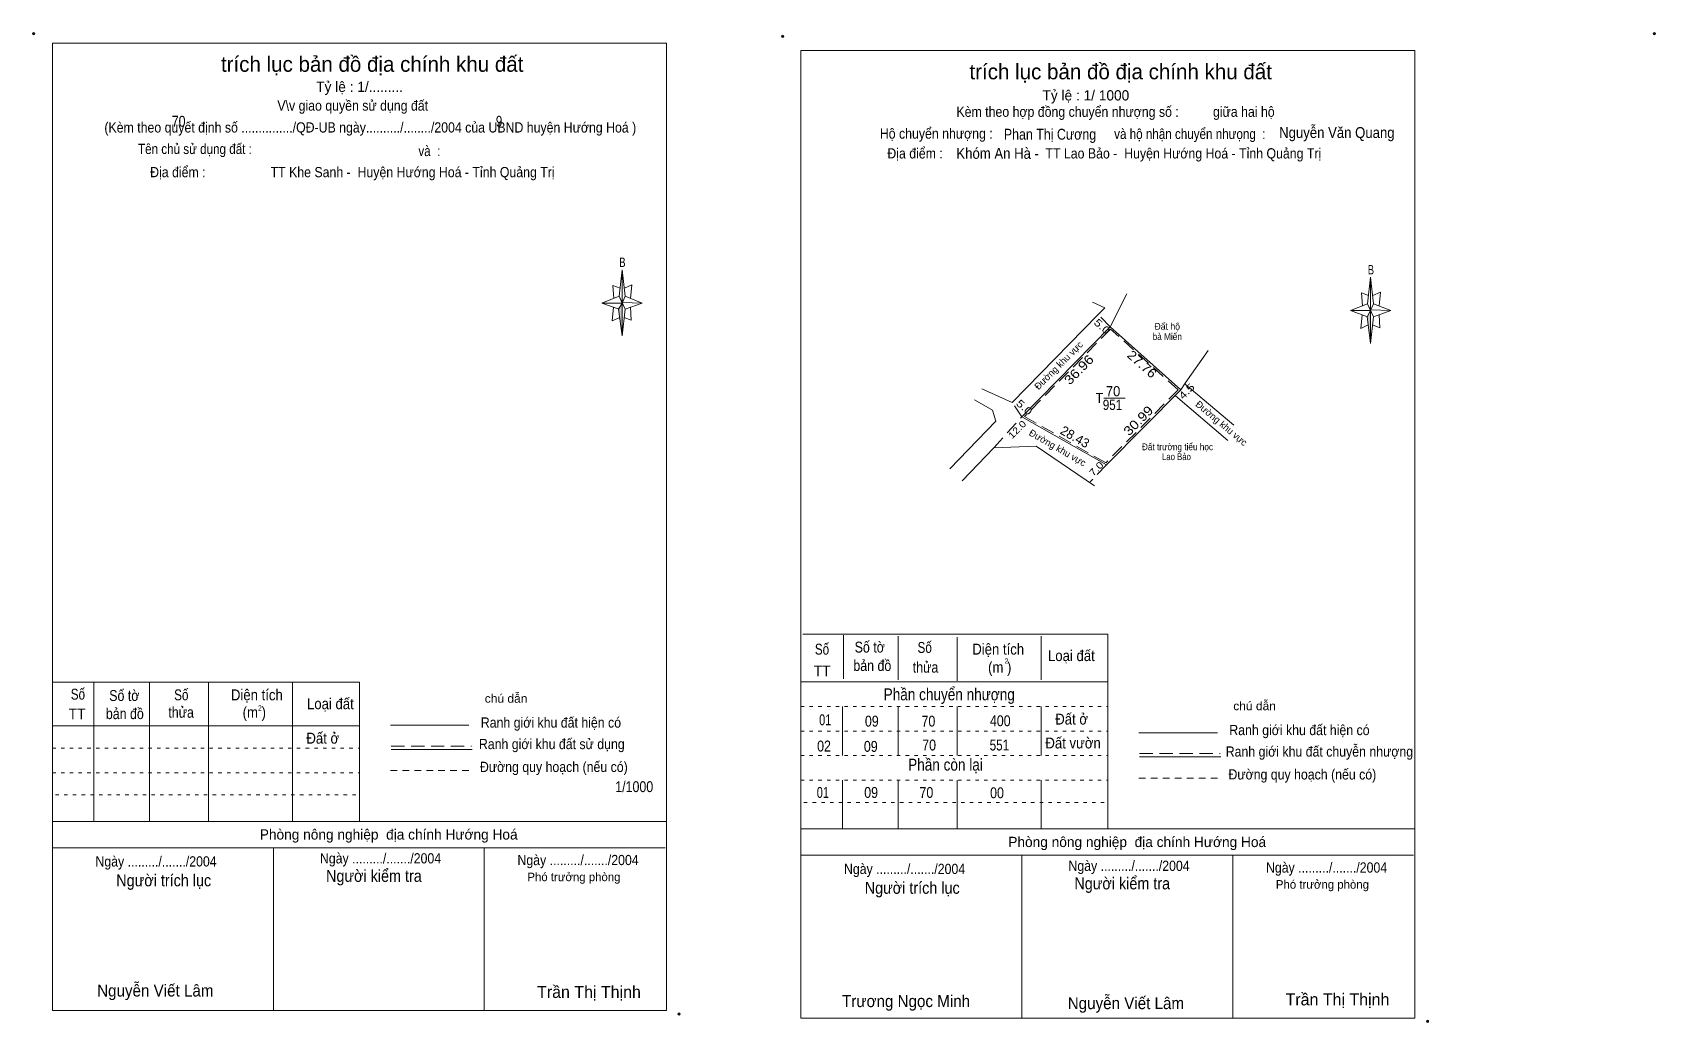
# Model space of a CAD drawing. Header units: centimetres. Extents: x 0.4 to 48, y 0.7 to 29.8.
import ezdxf
from ezdxf.enums import TextEntityAlignment as Align

# ---------------------------------------------------------------- set-up
doc = ezdxf.new("R2010")
doc.units = ezdxf.units.CM
doc.header["$LTSCALE"] = 0.13
doc.header["$PDMODE"] = 32
doc.header["$PDSIZE"] = 0.065
for name, pattern in [('DOTTED', [1.5, 0.3, -1.2]), ('MEDIUM_DASHED', [4.5, 3, -1.5]), ('SHORT_DASHED', [2.7, 1.5, -1.2])]:
    doc.linetypes.add(name, pattern=pattern)
for name, color, linetype, lineweight in [('1', 7, 'DOTTED', 13), ('15', 7, 'Continuous', 13), ('22', 7, 'Continuous', 13), ('5', 7, 'Continuous', 13)]:
    doc.layers.add(name, color=color, linetype=linetype, lineweight=lineweight)
for name, color, linetype in [('2', 7, 'Continuous'), ('34', 7, 'Continuous'), ('51', 7, 'Continuous')]:
    doc.layers.add(name, color=color, linetype=linetype)

msp = doc.modelspace()

# ---------------------------------------------------------------- hatches: boundary and pattern name
at = {"layer": '5'}
for points in [[(17.7, 21.83), (17.7, 20.87), (17.6, 21.65)], [(39.64, 21.61), (39.64, 20.65), (39.54, 21.43)]]:
    msp.add_hatch(color=256, dxfattribs=at).paths.add_polyline_path(points)

# ---------------------------------------------------------------- linework, layer by layer
at = {"layer": '1', "linetype": 'Continuous'}
for p, q in [((31.85, 21.69), (31.49, 21.86)), ((31.65, 21.49), (31.85, 21.69)), ((29.13, 18.92), (28.25, 19.32)), ((34.21, 19.46), (35.63, 18.25)), ((28.66, 18.37), (27.31, 16.97)), ((28.6, 17.59), (27.67, 16.62)), ((22.94, 10.73), (31.94, 10.73))]:
    msp.add_line(p, q, dxfattribs=at)
at = {"layer": '1', "linetype": 'MEDIUM_DASHED'}
for p, q in [((32.01, 21.14), (31.68, 21.47)), ((29.42, 18.5), (29.13, 18.92)), ((28.6, 17.59), (29.42, 18.5)), ((31.9, 17.09), (31.42, 16.59))]:
    msp.add_line(p, q, dxfattribs=at)
at = {"layer": '1'}
for p, q in [((22.94, 10.01), (31.94, 10.01)), ((22.94, 9.29), (31.94, 9.29)), ((22.94, 9.29), (31.94, 9.29)), ((1, 8.79), (10, 8.79)), ((22.94, 8.57), (31.94, 8.57)), ((22.94, 8.57), (31.94, 8.57)), ((1, 8.07), (10, 8.07)), ((22.94, 7.85), (31.94, 7.85)), ((22.94, 7.85), (31.94, 7.85)), ((1.09, 7.42), (10, 7.42)), ((23.03, 7.2), (31.94, 7.2)), ((23.03, 7.2), (31.94, 7.2))]:
    msp.add_line(p, q, dxfattribs=at)
at = {"layer": '1', "linetype": 'Continuous'}
for points in [[(28.66, 18.37), (28.56, 18.69), (28.03, 19)], [(28.6, 17.59), (29.84, 17.64), (31.55, 16.48)]]:
    msp.add_lwpolyline(points, dxfattribs=at)
at = {"layer": '15'}
msp.add_line((31.82, 19.05), (32.45, 19.05), dxfattribs=at)
at = {"layer": '22'}
for p, q in [((29.13, 18.92), (31.65, 21.49)), ((34.08, 19.29), (32.01, 21.14)), ((34.21, 19.48), (34.88, 20.44)), ((34.08, 19.29), (31.9, 17.09)), ((33.92, 19.11), (35.46, 17.8)), ((34.08, 19.29), (34.21, 19.48)), ((34.6, 18.53), (34.61, 18.55))]:
    msp.add_line(p, q, dxfattribs=at)
at = {"layer": '22', "linetype": 'MEDIUM_DASHED'}
for q in [(32.02, 21.07), (31.88, 17.15)]:
    msp.add_line((34, 19.29), q, dxfattribs=at)
at = {"layer": '22'}
for points in [[(32.5, 22.1), (32.01, 21.14), (34.08, 19.29), (31.9, 17.09), (29.42, 18.5), (32.01, 21.14)], [(32.01, 21.14), (29.42, 18.5), (31.9, 17.09)]]:
    msp.add_lwpolyline(points, dxfattribs=at)
at = {"layer": '22', "linetype": 'MEDIUM_DASHED'}
msp.add_lwpolyline([(32.02, 21.07), (29.5, 18.51), (31.88, 17.15)], dxfattribs=at)
at = {"layer": '5'}
for p, q in [((17.61, 22.03), (17.7, 22.81)), ((39.55, 21.81), (39.64, 22.59)), ((17.79, 22.03), (18.29, 21.83)), ((17.61, 21.65), (17.11, 21.83)), ((17.79, 21.65), (17.7, 20.87)), ((17.97, 21.33), (17.76, 21.41)), ((17.95, 21.71), (17.97, 21.33)), ((39.55, 21.43), (39.05, 21.61)), ((39.73, 21.43), (39.64, 20.65)), ((39.73, 21.81), (40.23, 21.61)), ((39.89, 21.49), (39.91, 21.11)), ((39.91, 21.11), (39.7, 21.19)), ((23, 12.13), (31.94, 12.13)), ((24.19, 12.1), (24.19, 10.82)), ((25.79, 12.07), (25.79, 10.79)), ((27.52, 12.04), (27.52, 10.76)), ((29.98, 12.07), (29.98, 10.79)), ((31.94, 12.13), (31.94, 6.42)), ((1, 10.72), (10, 10.72)), ((2.22, 10.72), (2.22, 6.64)), ((3.85, 10.72), (3.85, 6.64)), ((5.58, 10.72), (5.58, 6.64)), ((8.04, 10.72), (8.04, 6.64)), ((10, 10.72), (10, 6.64)), ((24.16, 10.01), (24.16, 8.57)), ((25.79, 10.01), (25.79, 8.57)), ((27.52, 10.01), (27.52, 8.57)), ((29.98, 10.01), (29.98, 8.57)), ((1, 9.44), (10, 9.44)), ((10.91, 9.46), (13.21, 9.46)), ((32.85, 9.24), (35.15, 9.24)), ((10.93, 8.75), (13.31, 8.75)), ((32.87, 8.53), (35.25, 8.53)), ((24.16, 7.85), (24.16, 6.42)), ((25.79, 7.85), (25.79, 6.42)), ((27.52, 7.85), (27.52, 6.42)), ((29.98, 7.85), (29.98, 6.42)), ((1, 6.64), (19, 6.64)), ((22.94, 6.42), (40.94, 6.42)), ((1, 5.87), (18.96, 5.87)), ((7.48, 5.87), (7.48, 1.1)), ((13.66, 5.87), (13.66, 1.1)), ((22.94, 5.65), (40.9, 5.65)), ((29.42, 5.65), (29.42, 0.88)), ((35.6, 5.65), (35.6, 0.88))]:
    msp.add_line(p, q, dxfattribs=at)
at = {"layer": '5', "linetype": 'MEDIUM_DASHED'}
for p, q in [((10.93, 8.85), (13.29, 8.85)), ((32.87, 8.63), (35.23, 8.63))]:
    msp.add_line(p, q, dxfattribs=at)
at = {"layer": '5', "linetype": 'SHORT_DASHED'}
for p, q in [((10.91, 8.13), (13.29, 8.13)), ((32.85, 7.91), (35.23, 7.91))]:
    msp.add_line(p, q, dxfattribs=at)
at = {"layer": '5'}
for points in [[(1, 29.45), (19, 29.45), (19, 1.1), (1, 1.1)], [(22.94, 29.23), (40.94, 29.23), (40.94, 0.88), (22.94, 0.88)], [(17.7, 22.81), (17.79, 22.03), (17.7, 21.83)], [(39.64, 22.59), (39.73, 21.81), (39.64, 21.61)], [(17.7, 21.83), (17.11, 21.83), (17.61, 22.03), (17.79, 21.65), (18.29, 21.83), (17.7, 21.85)], [(17.7, 21.83), (17.7, 20.87), (17.6, 21.65)], [(39.64, 21.61), (39.05, 21.61), (39.55, 21.81), (39.73, 21.43), (40.23, 21.61), (39.64, 21.63)], [(39.64, 21.61), (39.64, 20.65), (39.54, 21.43)]]:
    msp.add_lwpolyline(points, close=True, dxfattribs=at)
for points in [[(17.77, 22.27), (17.99, 22.37), (17.95, 21.97)], [(17.7, 21.83), (17.61, 22.03), (17.11, 21.83)], [(17.64, 22.27), (17.43, 22.35), (17.46, 21.97)], [(39.58, 22.05), (39.37, 22.13), (39.4, 21.75)], [(39.71, 22.05), (39.93, 22.15), (39.89, 21.75)], [(17.45, 21.71), (17.41, 21.31), (17.63, 21.41)], [(17.7, 21.83), (17.79, 21.65), (18.29, 21.83)], [(39.64, 21.61), (39.55, 21.81), (39.05, 21.61)], [(39.39, 21.49), (39.35, 21.09), (39.57, 21.19)], [(39.64, 21.61), (39.73, 21.43), (40.23, 21.61)]]:
    msp.add_lwpolyline(points, dxfattribs=at)
for p in [(0.45, 29.73), (22.41, 29.65), (47.96, 29.73), (19.37, 1), (41.31, 0.78)]:
    msp.add_point(p, dxfattribs=at)

# ---------------------------------------------------------------- texts
at = {"layer": '1', "width": 0.8}
for p in [(28.965, 11.27), (7.085, 9.89)]:
    msp.add_text('2', height=0.15, dxfattribs=at).set_placement(p, align=Align.CENTER)
at = {"layer": '15'}
for s, width, p in [('T', 0.9, (31.58, 18.9)), ('70', 0.95, (31.88, 19.1)), ('951', 0.85, (31.79, 18.7))]:
    msp.add_text(s, height=0.3, dxfattribs=dict(at, width=width)).set_placement(p)
at = {"layer": '2'}
for s, width, p in [('bà Miến', 0.9, (33.68, 20.75)), ('Đất hộ', 0.95, (33.68, 21.05)), ('Đất trường tiểu học', 0.9, (33.98, 17.52)), ('Lao Bảo', 0.85, (33.95, 17.23))]:
    msp.add_text(s, height=0.2, dxfattribs=dict(at, width=width)).set_placement(p, align=Align.CENTER)
for height, rotation, p in [(0.1994, 45, (30.5645, 19.9345)), (0.1999, 320, (35.2057, 18.233)), (0.1999, 330, (30.415, 17.5056))]:
    msp.add_text('Đường khu vực', height=height, rotation=rotation, dxfattribs=at).set_placement(p, align=Align.CENTER)
at = {"layer": '34'}
for s, width, p in [('70', 0.85, (4.5, 27)), ('9', 0.8, (14, 27)), ('Phan Thị Cương', 0.85, (28.89, 26.62)), ('Nguyễn Văn Quang', 0.9, (36.96, 26.67)), ('Khóm An Hà -', 0.9, (27.5, 26.06))]:
    msp.add_text(s, height=0.32, dxfattribs=dict(at, width=width)).set_placement(p)
at = {"layer": '5'}
for s, height, p in [('trích lục bản đồ địa chính khu đất', 0.45, (10.375, 28.61)), ('trích lục bản đồ địa chính khu đất', 0.45, (32.315, 28.39)), ('Tỷ lệ : 1/.........', 0.3, (10.005, 28.02)), ('Tỷ lệ : 1/ 1000', 0.3, (31.295, 27.77)), ('Phòng nông nghiệp  địa chính Hướng Hoá ', 0.3, (10.915, 6.11)), ('Phòng nông nghiệp  địa chính Hướng Hoá ', 0.3, (32.855, 5.89)), ('Phó trưởng phòng ', 0.25, (16.335, 4.89)), ('Phó trưởng phòng ', 0.25, (38.275, 4.67)), ('Trần Thị Thịnh', 0.35, (16.73, 1.47)), ('Trần Thị Thịnh', 0.35, (38.67, 1.25))]:
    msp.add_text(s, height=height, dxfattribs=at).set_placement(p, align=Align.CENTER)
for s, height, width, p in [('V\\v giao quyền sử dụng đất ', 0.3, 0.9, (9.855, 27.47)), ('Kèm theo hợp đồng chuyển nhượng số :          giữa hai hộ ', 0.3, 0.9, (32.215, 27.29)), ('(Kèm theo quyết định số .............../QĐ-UB ngày........../......../2004 của UBND huyện Hướng Hoá )', 0.3, 0.9, (10.32, 26.83)), ('Hộ chuyển nhượng :', 0.3, 0.9, (26.91, 26.65)), ('và hộ nhận chuyển nhưọng  : ', 0.3, 0.85, (34.39, 26.64)), ('Tên chủ sử dụng đất :', 0.3, 0.85, (5.18, 26.2)), ('và  : ', 0.3, 0.85, (12.1, 26.14)), ('Địa điểm :                              TT Lao Bảo -  Huyện Hướng Hoá - Tỉnh Quảng Trị ', 0.3, 0.9, (31.885, 26.07)), ('Địa điểm :                   TT Khe Sanh -  Huyện Hướng Hoá - Tỉnh Quảng Trị ', 0.3, 0.9, (9.845, 25.52)), ('B', 0.2756, 0.75, (17.71, 22.89)), ('B', 0.2756, 0.75, (39.65, 22.67)), ('Số tờ', 0.32, 0.85, (24.96, 11.59)), ('Số', 0.32, 0.8, (26.57, 11.58)), ('Số', 0.32, 0.8, (23.56, 11.53)), ('Diện tích', 0.32, 0.9, (28.725, 11.53)), ('Loại đất', 0.32, 0.9, (30.87, 11.34)), ('TT', 0.32, 0.95, (23.565, 10.89)), ('bản đồ', 0.32, 0.85, (25.035, 11.05)), ('thửa', 0.32, 0.85, (26.595, 11)), ('(m )', 0.32, 0.9, (28.77, 11)), ('Số', 0.32, 0.8, (1.75, 10.21)), ('Số tờ', 0.32, 0.85, (3.11, 10.17)), ('Số', 0.32, 0.8, (4.78, 10.19)), ('Diện tích', 0.32, 0.9, (6.995, 10.19)), ('Phần chuyển nhượng ', 0.35, 0.85, (27.345, 10.19)), ('bản đồ', 0.32, 0.85, (3.125, 9.64)), ('thửa', 0.32, 0.85, (4.775, 9.68)), ('(m )', 0.32, 0.9, (6.92, 9.68)), ('Loại đất', 0.32, 0.9, (9.15, 9.93)), ('chú dẫn', 0.25, 1.05, (14.3, 10.12)), ('chú dẫn', 0.25, 1.05, (36.24, 9.9)), ('TT', 0.32, 0.95, (1.725, 9.63)), ('Ranh giới khu đất hiện có ', 0.3, 0.9, (15.665, 9.39)), ('01', 0.32, 0.75, (23.655, 9.46)), ('09', 0.32, 0.85, (25.02, 9.42)), ('70', 0.32, 0.85, (26.68, 9.42)), ('400', 0.32, 0.85, (28.785, 9.43)), ('Đất ở ', 0.32, 0.9, (30.93, 9.48)), ('Đất ở ', 0.32, 0.9, (8.98, 8.92)), ('Ranh giới khu đất sử dụng', 0.3, 0.9, (15.64, 8.76)), ('70', 0.32, 0.85, (26.7, 8.72)), ('551', 0.32, 0.8, (28.76, 8.72)), ('Đất vườn', 0.32, 0.9, (30.92, 8.78)), ('Ranh giới khu đất hiện có ', 0.3, 0.9, (37.605, 9.17)), ('02', 0.32, 0.85, (23.62, 8.69)), ('09', 0.32, 0.85, (24.99, 8.68)), ('Ranh giới khu đất chuyễn nhượng', 0.3, 0.9, (38.14, 8.54)), ('Đường quy hoạch (nếu có)', 0.3, 0.9, (15.7, 8.09)), ('Phần còn lại ', 0.35, 0.85, (27.235, 8.13)), ('Đường quy hoạch (nếu có)', 0.3, 0.9, (37.64, 7.87)), ('01', 0.32, 0.75, (23.585, 7.33)), ('09', 0.32, 0.85, (25, 7.33)), ('70', 0.32, 0.85, (26.62, 7.33)), ('00', 0.32, 0.85, (28.69, 7.32)), ('Ngày ........./......./2004', 0.3, 0.9, (10.62, 5.41)), ('Ngày ........./......./2004', 0.3, 0.9, (4.04, 5.32)), ('Người kiểm tra ', 0.35, 0.9, (10.485, 4.87)), ('Ngày ........./......./2004', 0.3, 0.9, (16.41, 5.36)), ('Ngày ........./......./2004', 0.3, 0.9, (25.98, 5.1)), ('Ngày ........./......./2004', 0.3, 0.9, (32.56, 5.19)), ('Ngày ........./......./2004', 0.3, 0.9, (38.35, 5.14)), ('Người trích lục', 0.35, 0.9, (4.265, 4.74)), ('Người trích lục', 0.35, 0.9, (26.205, 4.52)), ('Người kiểm tra ', 0.35, 0.9, (32.42, 4.65)), ('Nguyễn Viết Lâm ', 0.35, 0.95, (4.08, 1.51)), ('Trương Ngọc Minh', 0.35, 0.95, (26.025, 1.2)), ('Nguyễn Viết Lâm ', 0.35, 0.95, (32.53, 1.14))]:
    msp.add_text(s, height=height, dxfattribs=dict(at, width=width)).set_placement(p, align=Align.CENTER)
at = {"layer": '51'}
for s, height, rotation, width, p in [('5.0', 0.2187, 318.315, 1.25, (31.6973, 21.0654)), ('36.96', 0.2699, 45.614, 1.15, (31.1876, 19.7856)), ('27.76', 0.27, 318.315, 1.1, (32.8502, 19.9414)), ('4.5', 0.2187, 45.17, 1.25, (34.3267, 19.1679)), ('5.0', 0.2187, 318.315, 1.25, (29.4173, 18.6954)), ('30.99', 0.27, 45.17, 1.15, (32.9276, 18.2898)), ('12.0', 0.1967, 45.614, 1.2, (29.3514, 18.0562)), ('7.0', 0.2, 45.614, 1.25, (31.6711, 16.9051))]:
    msp.add_text(s, height=height, rotation=rotation, dxfattribs=dict(at, width=width)).set_placement(p, align=Align.CENTER)
msp.add_text('28.43', height=0.27, rotation=330.433, dxfattribs=at).set_placement((30.9084, 17.794), align=Align.CENTER)
at = {"layer": '51', "width": 0.85}
msp.add_text('1/1000', height=0.32, dxfattribs=at).set_placement((17.5, 7.5))

doc.saveas('drawing.dxf')
